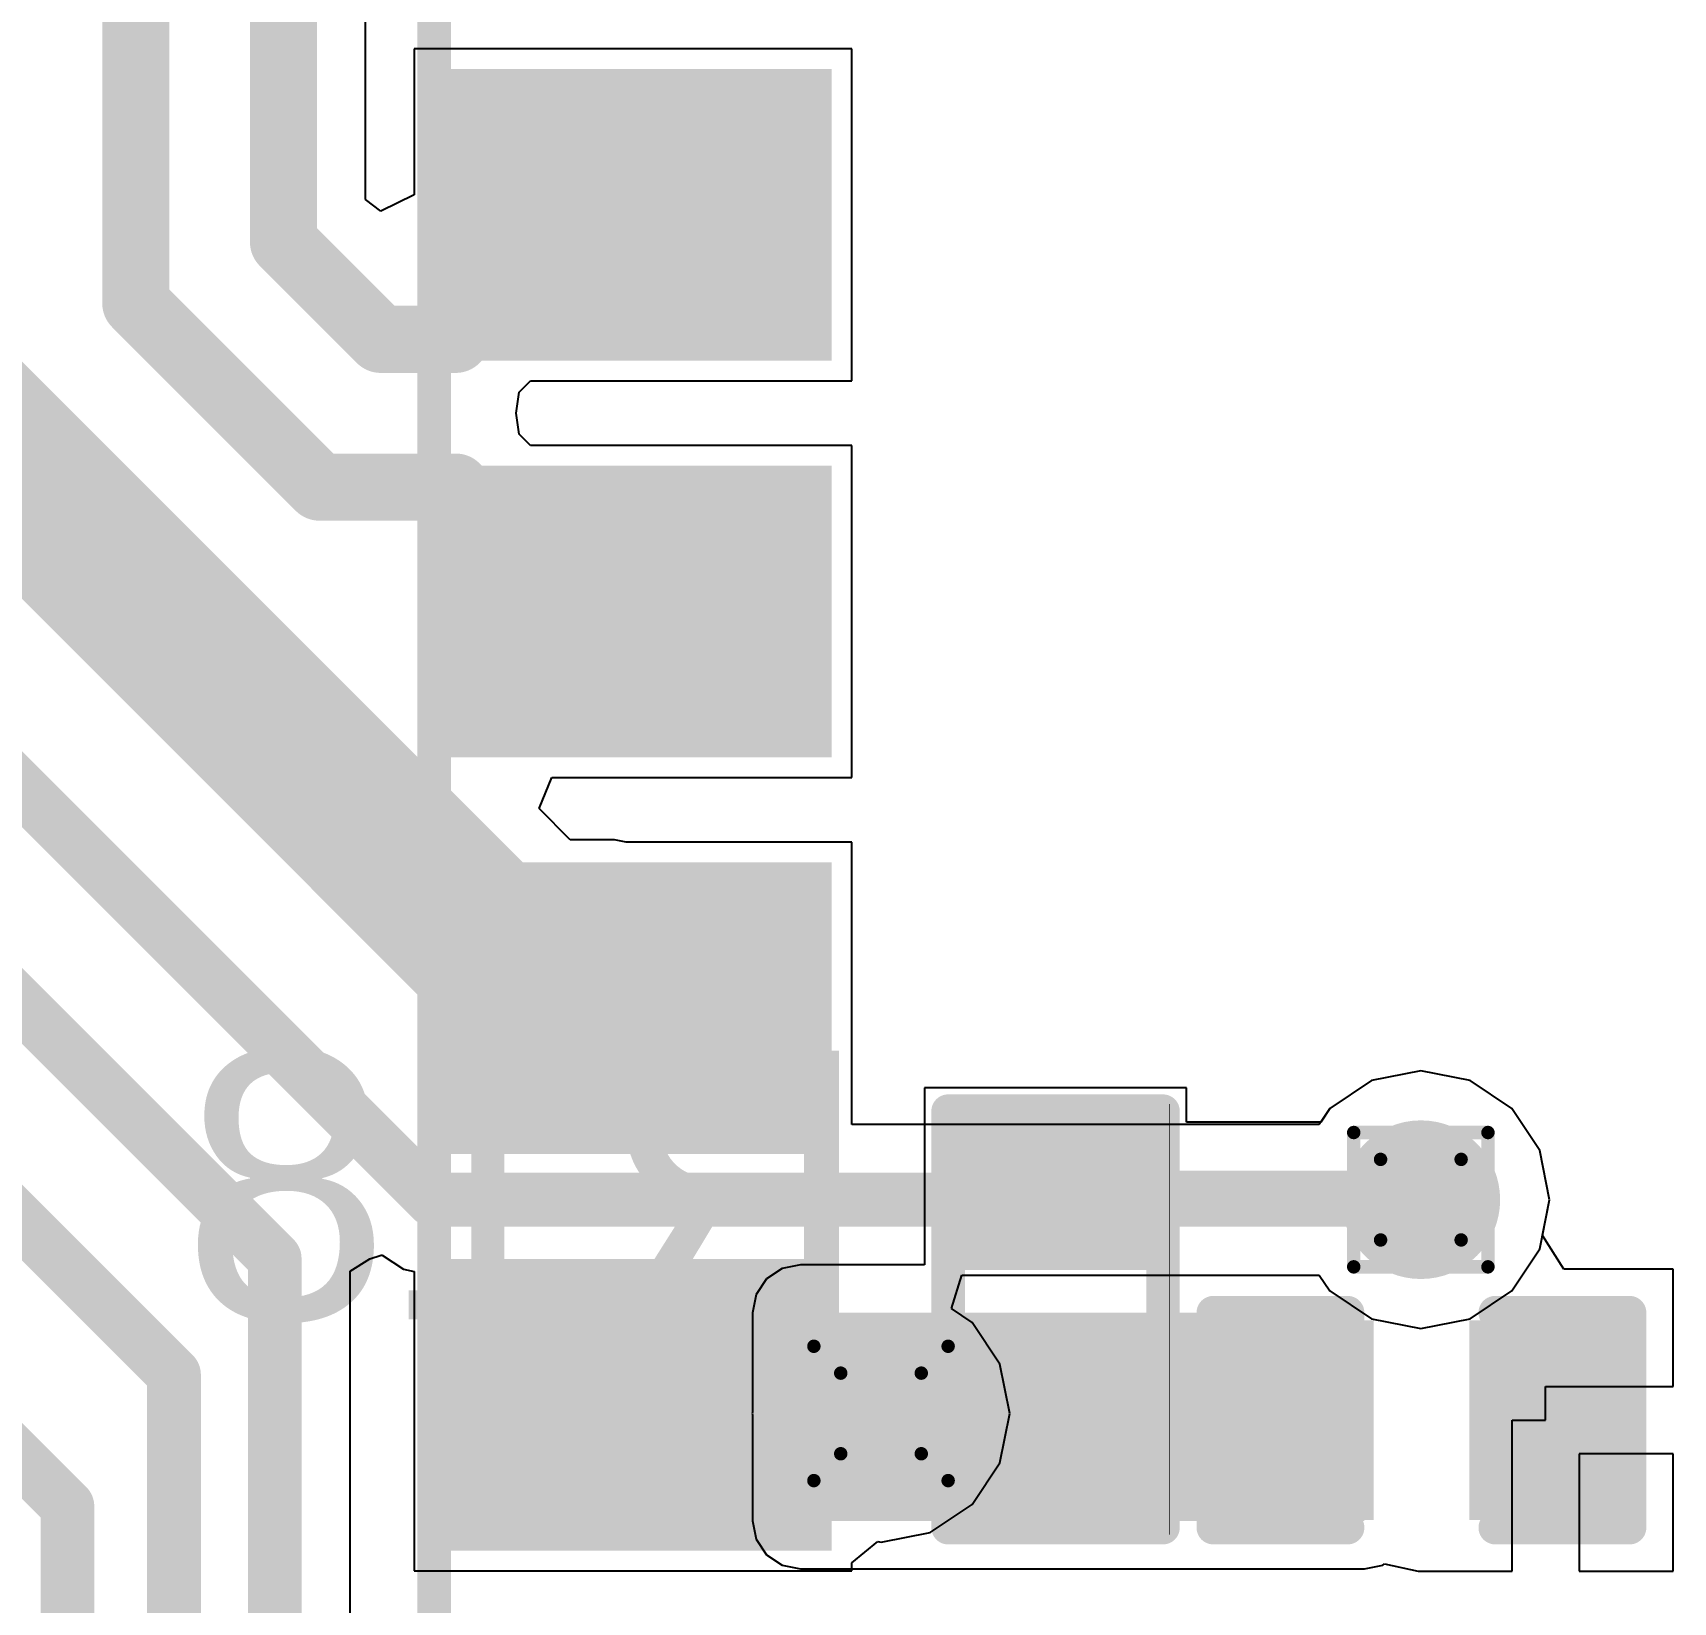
# Model space of a CAD drawing. Header units: inches. Extents: x -8 to 210, y -39 to 109.
# Drawn here: x 61.69 to 67.89, y 34.16 to 40.1 of the extents above; entities that cross this region are included whole.
import ezdxf

# ---------------------------------------------------------------- set-up
doc = ezdxf.new("R2010")
doc.units = ezdxf.units.IN
for name, color, linetype in [('Bottom Layer', 5, 'Continuous'), ('Bottom Overlay', 54, 'Continuous'), ('Bottom Paste', 16, 'Continuous'), ('Bottom Solder', 6, 'Continuous'), ('Drill Drawing', 1, 'Continuous'), ('Top Layer', 1, 'Continuous'), ('Top Overlay', 2, 'Continuous'), ('Top Paste', 8, 'Continuous'), ('Top Solder', 216, 'Continuous'), ('Via Holes', 16, 'Continuous')]:
    doc.layers.add(name, color=color, linetype=linetype)
doc.styles.add('Arial', font='', dxfattribs={"height": 0.2})
doc.styles.get('Arial').set_extended_font_data('Arial')

# ---------------------------------------------------------------- blocks, each defined once
blk = doc.blocks.new('C___0402_B_8')
at = {"layer": 'Bottom Layer'}
for points in [[(-0.2413, 0.3175), (-0.2412999999999999, -0.3175), (-0.6985, -0.3175), (-0.6985, 0.3175)], [(0.6985, 0.3175), (0.6985, -0.3175), (0.2413, -0.3175), (0.2412999999999999, 0.3175)]]:
    blk.add_hatch(color=5, dxfattribs=at).paths.add_polyline_path(points)
at = {"layer": 'Bottom Paste'}
for points in [[(-0.2413, 0.3175), (-0.2412999999999999, -0.3175), (-0.6985, -0.3175), (-0.6985, 0.3175)], [(0.6985, 0.3175), (0.6985, -0.3175), (0.2413, -0.3175), (0.2412999999999999, 0.3175)]]:
    blk.add_hatch(color=16, dxfattribs=at).paths.add_polyline_path(points)
at = {"layer": 'Bottom Solder'}
for points in [[(-0.18130012, 0.37749988), (-0.18130012, -0.37749988), (-0.7584998799999999, -0.37749988), (-0.7584998799999999, 0.37749988)], [(0.7584998799999999, 0.37749988), (0.7584998799999999, -0.37749988), (0.18130012, -0.37749988), (0.18130012, 0.37749988)]]:
    blk.add_hatch(color=6, dxfattribs=at).paths.add_polyline_path(points)
at = {"layer": 'Bottom Overlay', "const_width": 0.127}
for points in [[(-0.7874, 0.4064), (-0.7874, -0.4064)], [(-0.2794, 0.4064), (-0.7874, 0.4064)], [(0.7874, 0.4064), (0.2794, 0.4064)], [(0.7874, 0.4064), (0.7874, -0.4064)], [(-0.2794, -0.4064), (-0.7874, -0.4064)], [(0.7874, -0.4064), (0.2794, -0.4064)]]:
    blk.add_lwpolyline(points, dxfattribs=at)
at = {"layer": 'Bottom Overlay', "const_width": 0.0635}
for points in [[(-0.8191499999999999, 0.4064, 1), (-0.7556499999999999, 0.4064, 1)], [(-0.8191499999999999, 0.4064, 1), (-0.7556499999999999, 0.4064, 1)], [(-0.31115, 0.4064, 1), (-0.24765, 0.4064, 1)], [(0.24765, 0.4064, 1), (0.31115, 0.4064, 1)], [(0.7556499999999999, 0.4064, 1), (0.8191499999999999, 0.4064, 1)], [(0.7556499999999999, 0.4064, 1), (0.8191499999999999, 0.4064, 1)], [(-0.8191499999999999, -0.4064, 1), (-0.7556499999999999, -0.4064, 1)], [(-0.8191499999999999, -0.4064, 1), (-0.7556499999999999, -0.4064, 1)], [(-0.31115, -0.4064, 1), (-0.24765, -0.4064, 1)], [(0.24765, -0.4064, 1), (0.31115, -0.4064, 1)], [(0.7556499999999999, -0.4064, 1), (0.8191499999999999, -0.4064, 1)], [(0.7556499999999999, -0.4064, 1), (0.8191499999999999, -0.4064, 1)]]:
    blk.add_lwpolyline(points, format="xyb", close=True, dxfattribs=at)
blk = doc.blocks.new('SIM7500E_18')
at = {"layer": 'Top Layer'}
for points in [[(-0.74999977, -8.54999941), (0.55000017, -8.54999941), (0.55000017, -9.45000015), (-0.74999977, -9.45000015)], [(-0.74999977, -10.04999895), (0.55000017, -10.04999895), (0.55000017, -10.94999969), (-0.74999977, -10.94999969)], [(-0.74999977, -11.55000103), (0.55000017, -11.55000103), (0.55000017, -12.45000177), (-0.74999977, -12.45000177)], [(-0.74999977, -13.04999803), (0.55000017, -13.04999803), (0.55000017, -13.94999877), (-0.74999977, -13.94999877)]]:
    blk.add_hatch(color=1, dxfattribs=at).paths.add_polyline_path(points)
at = {"layer": 'Top Paste'}
for points in [[(-0.74999977, -8.54999941), (0.55000017, -8.54999941), (0.55000017, -9.45000015), (-0.74999977, -9.45000015)], [(-0.74999977, -10.04999895), (0.55000017, -10.04999895), (0.55000017, -10.94999969), (-0.74999977, -10.94999969)], [(-0.74999977, -11.55000103), (0.55000017, -11.55000103), (0.55000017, -12.45000177), (-0.74999977, -12.45000177)], [(-0.74999977, -13.04999803), (0.55000017, -13.04999803), (0.55000017, -13.94999877), (-0.74999977, -13.94999877)]]:
    blk.add_hatch(color=8, dxfattribs=at).paths.add_polyline_path(points)
at = {"layer": 'Top Solder'}
for points in [[(-0.85159977, -8.448399409999999), (0.65160017, -8.448399409999999), (0.65160017, -9.551600149999999), (-0.85159977, -9.551600149999999)], [(-0.85159977, -9.94839895), (0.65160017, -9.94839895), (0.65160017, -11.05159969), (-0.85159977, -11.05159969)], [(-0.85159977, -11.44840103), (0.65160017, -11.44840103), (0.65160017, -12.55160177), (-0.85159977, -12.55160177)], [(-0.85159977, -12.94839803), (0.65160017, -12.94839803), (0.65160017, -14.05159877), (-0.85159977, -14.05159877)]]:
    blk.add_hatch(color=216, dxfattribs=at).paths.add_polyline_path(points)
at = {"layer": 'Top Overlay', "const_width": 0.127}
blk.add_lwpolyline([(-0.85240114, -24.03819932), (-0.85240114, 3.06360068)], dxfattribs=at)
blk = doc.blocks.new('R___0402_B_51')
at = {"layer": 'Bottom Layer'}
for points in [[(-0.2413, 0.3175), (-0.2412999999999999, -0.3175), (-0.6985, -0.3175), (-0.6985, 0.3175)], [(0.6985, 0.3175), (0.6985, -0.3175), (0.2413, -0.3175), (0.2412999999999999, 0.3175)]]:
    blk.add_hatch(color=5, dxfattribs=at).paths.add_polyline_path(points)
at = {"layer": 'Bottom Paste'}
for points in [[(-0.2413, 0.3175), (-0.2412999999999999, -0.3175), (-0.6985, -0.3175), (-0.6985, 0.3175)], [(0.6985, 0.3175), (0.6985, -0.3175), (0.2413, -0.3175), (0.2412999999999999, 0.3175)]]:
    blk.add_hatch(color=16, dxfattribs=at).paths.add_polyline_path(points)
at = {"layer": 'Bottom Solder'}
for points in [[(-0.18629884, 0.37250116), (-0.1862988399999999, -0.37250116), (-0.75350116, -0.37250116), (-0.75350116, 0.37250116)], [(0.75350116, 0.37250116), (0.75350116, -0.37250116), (0.18629884, -0.37250116), (0.1862988399999999, 0.37250116)]]:
    blk.add_hatch(color=6, dxfattribs=at).paths.add_polyline_path(points)
at = {"layer": 'Bottom Overlay'}
for points, const_width in [([(-0.7874, -0.4064), (-0.7874, 0.4064)], 0.127), ([(0.7874, 0.4064), (-0.7874, 0.4064)], 0.127), ([(0.7874, -0.4064), (0.7874, 0.4064)], 0.127), ([(0.8128, 0.4318), (-0.8128, 0.4318)], 0.0032258), ([(0.7874, -0.4064), (-0.7874, -0.4064)], 0.127)]:
    blk.add_lwpolyline(points, dxfattribs=dict(at, const_width=const_width))
for points, const_width in [([(-0.8191499999999999, 0.4064, 1), (-0.7556499999999999, 0.4064, 1)], 0.0635), ([(-0.8191499999999999, 0.4064, 1), (-0.7556499999999999, 0.4064, 1)], 0.0635), ([(0.7556499999999999, 0.4064, 1), (0.8191499999999999, 0.4064, 1)], 0.0635), ([(0.7556499999999999, 0.4064, 1), (0.8191499999999999, 0.4064, 1)], 0.0635), ([(-0.81360518, 0.4318, 1), (-0.8119948199999999, 0.4318, 1)], 0.0016129), ([(0.8119948199999999, 0.4318, 1), (0.81360518, 0.4318, 1)], 0.0016129), ([(-0.8191499999999999, -0.4064, 1), (-0.7556499999999999, -0.4064, 1)], 0.0635), ([(-0.8191499999999999, -0.4064, 1), (-0.7556499999999999, -0.4064, 1)], 0.0635), ([(0.7556499999999999, -0.4064, 1), (0.8191499999999999, -0.4064, 1)], 0.0635), ([(0.7556499999999999, -0.4064, 1), (0.8191499999999999, -0.4064, 1)], 0.0635)]:
    blk.add_lwpolyline(points, format="xyb", close=True, dxfattribs=dict(at, const_width=const_width))

msp = doc.modelspace()

# ---------------------------------------------------------------- hatches: boundary and pattern name
at = {"layer": 'Bottom Layer'}
h = msp.add_hatch(color=5, dxfattribs=at)
edge = h.paths.add_edge_path()
edge.add_arc((66.9394775, 35.682555), 0.2999994, 0, 360)
msp.add_hatch(color=5, dxfattribs=at).paths.add_polyline_path([(64.5922, 34.4678), (66.72579999999999, 34.4678), (66.72579999999999, 35.25519999999999), (64.5922, 35.25519999999999)])
h = msp.add_hatch(color=5, dxfattribs=at)
edge = h.paths.add_edge_path()
edge.add_arc((64.897, 34.87419999999999), 0.2999994, 0, 360)
at = {"layer": 'Top Layer'}
h = msp.add_hatch(color=1, dxfattribs=at)
edge = h.paths.add_edge_path()
edge.add_arc((66.9394775, 35.682555), 0.2999994, 0, 360)
h = msp.add_hatch(color=1, dxfattribs=at)
edge = h.paths.add_edge_path()
edge.add_arc((64.897, 34.87419999999999), 0.2999994, 0, 360)
at = {"layer": 'Via Holes'}
h = msp.add_hatch(color=7, dxfattribs=at)
edge = h.paths.add_edge_path()
edge.add_arc((66.9394775, 35.682555), 0.1499997, 0, 360)
h = msp.add_hatch(color=7, dxfattribs=at)
edge = h.paths.add_edge_path()
edge.add_arc((64.897, 34.87419999999999), 0.1499997, 0, 360)

# ---------------------------------------------------------------- linework, layer by layer
at = {"layer": 'Bottom Layer'}
for p, q in [((66.75304912, 36.1326303), (66.5950027, 36.0270298)), ((66.9394775, 36.1697143), (66.75304912, 36.1326303)), ((67.12590587999999, 36.1326303), (66.9394775, 36.1697143)), ((67.2839523, 36.0270298), (67.12590587999999, 36.1326303)), ((66.05269999999999, 36.1061), (65.0621, 36.1061)), ((65.0621, 36.1061), (65.0621, 35.43648234)), ((66.05269999999999, 35.9760012), (66.05269999999999, 36.1061)), ((66.5950027, 36.0270298), (66.56090828, 35.9760012)), ((67.38955279999999, 35.86898338), (67.2839523, 36.0270298)), ((66.56090828, 35.9760012), (66.05269999999999, 35.9760012)), ((67.4266368, 35.682555), (67.38955279999999, 35.86898338)), ((67.39973312, 35.54730254), (67.4266368, 35.682555)), ((67.4800022, 35.4203), (67.39973312, 35.54730254)), ((64.46401381999999, 35.38338618), (64.42471748, 35.32457248)), ((64.52282752, 35.42268252), (64.46401381999999, 35.38338618)), ((64.5922, 35.43648234), (64.52282752, 35.42268252)), ((65.0621, 35.43648234), (64.5922, 35.43648234)), ((67.8942, 35.4203), (67.4800022, 35.4203)), ((67.8942, 34.9758), (67.8942, 35.4203)), ((64.42471748, 35.32457248), (64.41091766, 35.25519999999999)), ((64.41091766, 35.25519999999999), (64.41091766, 34.87961528)), ((67.41159999999999, 34.8488), (67.41159999999999, 34.9758)), ((67.41159999999999, 34.9758), (67.8942, 34.9758)), ((64.41091766, 34.87961528), (64.40984069999999, 34.87419999999999)), ((64.40984069999999, 34.87419999999999), (64.41091766, 34.86878472)), ((64.41091766, 34.86878472), (64.41091766, 34.4678)), ((67.2846, 34.2773), (67.2846, 34.8488)), ((67.2846, 34.8488), (67.41159999999999, 34.8488)), ((67.8942, 34.72179999999999), (67.53859999999999, 34.72179999999999)), ((67.53859999999999, 34.72179999999999), (67.53859999999999, 34.2773)), ((67.8942, 34.2773), (67.8942, 34.72179999999999)), ((64.41091766, 34.4678), (64.42471748, 34.39842752)), ((64.42471748, 34.39842752), (64.46401381999999, 34.33961382)), ((64.46401381999999, 34.33961382), (64.52282752, 34.30031748)), ((64.52282752, 34.30031748), (64.5922, 34.28651765999999)), ((64.5922, 34.28651765999999), (66.72579999999999, 34.28651765999999)), ((66.72579999999999, 34.28651765999999), (66.79517248, 34.30031748)), ((66.79517248, 34.30031748), (66.80199999999999, 34.30487932)), ((66.80199999999999, 34.30487932), (66.92900254, 34.27729746)), ((66.92900254, 34.27729746), (66.92900254, 34.2773)), ((66.92900254, 34.2773), (67.2846, 34.2773)), ((67.53859999999999, 34.2773), (67.8942, 34.2773))]:
    msp.add_line(p, q, dxfattribs=at)
at = {"layer": 'Bottom Layer', "const_width": 0.2032}
for points in [[(65.5574, 35.6997), (65.5659725, 35.6911275)], [(65.5659725, 35.6911275), (66.930905, 35.6911275)], [(66.930905, 35.6911275), (66.9394775, 35.682555)]]:
    msp.add_lwpolyline(points, dxfattribs=at)
at = {"layer": 'Bottom Layer', "const_width": 0.1016}
for points in [[(65.5066, 35.6997, 1), (65.6082, 35.6997, 1)], [(65.51517249999999, 35.6911275, 1), (65.6167725, 35.6911275, 1)], [(65.51517249999999, 35.6911275, 1), (65.6167725, 35.6911275, 1)], [(66.88010499999999, 35.6911275, 1), (66.98170499999999, 35.6911275, 1)], [(66.88010499999999, 35.6911275, 1), (66.98170499999999, 35.6911275, 1)], [(66.8886775, 35.682555, 1), (66.99027749999999, 35.682555, 1)]]:
    msp.add_lwpolyline(points, format="xyb", close=True, dxfattribs=at)
at = {"layer": 'Drill Drawing', "const_width": 0.0508}
for points in [[(66.68547749999999, 35.936555), (67.1934775, 35.936555)], [(66.68547749999999, 35.428555), (66.68547749999999, 35.936555)], [(67.1934775, 35.428555), (67.1934775, 35.936555)], [(66.7870775, 35.834955), (67.0918775, 35.834955)], [(66.7870775, 35.530155), (66.7870775, 35.834955)], [(67.0918775, 35.530155), (67.0918775, 35.834955)], [(66.7870775, 35.530155), (67.0918775, 35.530155)], [(66.68547749999999, 35.428555), (67.1934775, 35.428555)], [(64.643, 35.1282), (65.151, 35.1282)], [(64.643, 34.6202), (64.643, 35.1282)], [(65.151, 34.6202), (65.151, 35.1282)], [(64.74459999999999, 35.02659999999999), (65.04939999999999, 35.02659999999999)], [(64.74459999999999, 34.72179999999999), (64.74459999999999, 35.02659999999999)], [(65.04939999999999, 34.72179999999999), (65.04939999999999, 35.02659999999999)], [(64.74459999999999, 34.72179999999999), (65.04939999999999, 34.72179999999999)], [(64.643, 34.6202), (65.151, 34.6202)]]:
    msp.add_lwpolyline(points, dxfattribs=at)
at = {"layer": 'Drill Drawing', "const_width": 0.0254}
for points in [[(66.6727775, 35.936555, 1), (66.6981775, 35.936555, 1)], [(66.6727775, 35.936555, 1), (66.6981775, 35.936555, 1)], [(67.1807775, 35.936555, 1), (67.2061775, 35.936555, 1)], [(67.1807775, 35.936555, 1), (67.2061775, 35.936555, 1)], [(66.7743775, 35.834955, 1), (66.7997775, 35.834955, 1)], [(66.7743775, 35.834955, 1), (66.7997775, 35.834955, 1)], [(67.0791775, 35.834955, 1), (67.1045775, 35.834955, 1)], [(67.0791775, 35.834955, 1), (67.1045775, 35.834955, 1)], [(66.7743775, 35.530155, 1), (66.7997775, 35.530155, 1)], [(66.7743775, 35.530155, 1), (66.7997775, 35.530155, 1)], [(67.0791775, 35.530155, 1), (67.1045775, 35.530155, 1)], [(67.0791775, 35.530155, 1), (67.1045775, 35.530155, 1)], [(66.6727775, 35.428555, 1), (66.6981775, 35.428555, 1)], [(66.6727775, 35.428555, 1), (66.6981775, 35.428555, 1)], [(67.1807775, 35.428555, 1), (67.2061775, 35.428555, 1)], [(67.1807775, 35.428555, 1), (67.2061775, 35.428555, 1)], [(64.6303, 35.1282, 1), (64.6557, 35.1282, 1)], [(64.6303, 35.1282, 1), (64.6557, 35.1282, 1)], [(65.13829999999999, 35.1282, 1), (65.1637, 35.1282, 1)], [(65.13829999999999, 35.1282, 1), (65.1637, 35.1282, 1)], [(64.7319, 35.02659999999999, 1), (64.7573, 35.02659999999999, 1)], [(64.7319, 35.02659999999999, 1), (64.7573, 35.02659999999999, 1)], [(65.0367, 35.02659999999999, 1), (65.0621, 35.02659999999999, 1)], [(65.0367, 35.02659999999999, 1), (65.0621, 35.02659999999999, 1)], [(64.7319, 34.72179999999999, 1), (64.7573, 34.72179999999999, 1)], [(64.7319, 34.72179999999999, 1), (64.7573, 34.72179999999999, 1)], [(65.0367, 34.72179999999999, 1), (65.0621, 34.72179999999999, 1)], [(65.0367, 34.72179999999999, 1), (65.0621, 34.72179999999999, 1)], [(64.6303, 34.6202, 1), (64.6557, 34.6202, 1)], [(64.6303, 34.6202, 1), (64.6557, 34.6202, 1)], [(65.13829999999999, 34.6202, 1), (65.1637, 34.6202, 1)], [(65.13829999999999, 34.6202, 1), (65.1637, 34.6202, 1)]]:
    msp.add_lwpolyline(points, format="xyb", close=True, dxfattribs=at)
at = {"layer": 'Top Layer'}
for p, q in [((62.94717154, 39.46526524), (62.94717154, 40.15583536)), ((64.7865989, 40.03439796), (63.1310015, 40.03439796)), ((63.1310015, 40.03439796), (63.1310015, 39.48288776)), ((64.7865989, 38.77879976), (64.7865989, 40.03439796)), ((63.1310015, 39.48288776), (63.00400149999999, 39.42090668)), ((63.00400149999999, 39.42090668), (62.94717154, 39.46526524)), ((63.51653031999999, 38.6566029), (63.52799588, 38.73629794)), ((63.52799588, 38.73629794), (63.57049769999999, 38.77879976)), ((63.57049769999999, 38.77879976), (64.7865989, 38.77879976)), ((63.52799588, 38.57690023999999), (63.51653031999999, 38.6566029)), ((63.57049769999999, 38.53439842), (63.52799588, 38.57690023999999)), ((64.7865989, 38.53439842), (63.57049769999999, 38.53439842)), ((64.7865989, 37.27880022), (64.7865989, 38.53439842)), ((63.6033145, 37.16146746), (63.65191739999999, 37.27880022)), ((63.65191739999999, 37.27880022), (64.7865989, 37.27880022)), ((63.72142704, 37.04335492), (63.6033145, 37.16146746)), ((63.88819836, 37.04335492), (63.72142704, 37.04335492)), ((63.93323509999999, 37.03439633999999), (63.88819836, 37.04335492)), ((64.7865989, 37.03439633999999), (63.93323509999999, 37.03439633999999)), ((64.7865989, 35.9674287), (64.7865989, 37.03439633999999)), ((66.75304912, 36.1326303), (66.5950027, 36.0270298)), ((66.9394775, 36.1697143), (66.75304912, 36.1326303)), ((67.12590587999999, 36.1326303), (66.9394775, 36.1697143)), ((67.2839523, 36.0270298), (67.12590587999999, 36.1326303)), ((66.5950027, 36.0270298), (66.55518058, 35.9674287)), ((67.38955279999999, 35.86898338), (67.2839523, 36.0270298)), ((66.55518058, 35.9674287), (64.7865989, 35.9674287)), ((67.4266368, 35.682555), (67.38955279999999, 35.86898338)), ((67.38955279999999, 35.49612662), (67.4266368, 35.682555)), ((62.8879743, 35.41174782), (62.96296525999999, 35.4589461)), ((62.96296525999999, 35.4589461), (63.00539596, 35.47255287999999)), ((63.00539596, 35.47255287999999), (63.01024228, 35.47307611999999)), ((63.01024228, 35.47307611999999), (63.0906282, 35.41936527999999)), ((67.2839523, 35.33808019999999), (67.38955279999999, 35.49612662)), ((62.8879743, 33.32370271999999), (62.8879743, 35.41174782)), ((63.0906282, 35.41936527999999), (63.1310015, 35.4113338)), ((63.1310015, 35.4113338), (63.1310015, 34.27880114)), ((65.16364157999999, 35.2706813), (65.20216576, 35.3976813)), ((65.20216576, 35.3976813), (66.55518058, 35.3976813)), ((66.55518058, 35.3976813), (66.5950027, 35.33808019999999)), ((66.5950027, 35.33808019999999), (66.75304912, 35.2324797)), ((67.12590587999999, 35.2324797), (67.2839523, 35.33808019999999)), ((65.24147479999999, 35.2186748), (65.16364157999999, 35.2706813)), ((65.34707529999999, 35.06062838), (65.24147479999999, 35.2186748)), ((66.75304912, 35.2324797), (66.9394775, 35.1953957)), ((66.9394775, 35.1953957), (67.12590587999999, 35.2324797)), ((65.3841593, 34.87419999999999), (65.34707529999999, 35.06062838)), ((65.34707529999999, 34.68777162), (65.3841593, 34.87419999999999)), ((65.24147479999999, 34.52972519999999), (65.34707529999999, 34.68777162)), ((65.08342837999999, 34.4241247), (65.24147479999999, 34.52972519999999)), ((64.7865989, 34.30890521999999), (64.88477244, 34.38947402)), ((64.88477244, 34.38947402), (64.897, 34.3870407)), ((64.897, 34.3870407), (65.08342837999999, 34.4241247)), ((63.1310015, 34.27880114), (64.7865989, 34.27880114)), ((64.7865989, 34.27880114), (64.7865989, 34.30890521999999))]:
    msp.add_line(p, q, dxfattribs=at)
for points, const_width in [([(62.6364, 39.30359678), (62.6364, 55.17166004)], 0.254), ([(62.0776, 39.07213674), (62.0776, 54.94019999999999)], 0.254), ([(63.2882021, 38.93600035999999), (63.75880059999999, 39.40659886)], 0.254), ([(63.75880059999999, 39.40659886), (64.05879999999999, 39.40659886)], 0.254), ([(62.6364, 39.30359678), (63.00399642, 38.93600035999999)], 0.254), ([(62.0776, 39.07213674), (62.77253637999999, 38.37720036)], 0.254), ([(63.00399642, 38.93600035999999), (63.2882021, 38.93600035999999)], 0.254), ([(61.34099999999999, 38.7096), (63.47340112, 36.57719888)], 0.635), ([(62.77253637999999, 38.37720036), (63.28819956, 38.37720036)], 0.254), ([(63.28819956, 38.37720036), (63.75880059999999, 37.90659932)], 0.254), ([(60.57899999999999, 38.3032), (63.199645, 35.682555)], 0.2032), ([(63.75880059999999, 37.90659932), (64.05879999999999, 37.90659932)], 0.254), ([(60.57078564, 37.49214752), (62.6031006, 35.45983256)], 0.2032), ([(63.47340112, 36.57719888), (63.88819836, 36.57719888)], 0.5588), ([(63.88819836, 36.57719888), (64.05879999999999, 36.40659724)], 0.5588), ([(60.57899999999999, 36.66453932), (62.22210059999999, 35.02143872)], 0.2032), ([(60.57899999999999, 35.7632), (61.8187994, 34.5234006)], 0.2032), ([(63.199645, 35.682555), (66.9394775, 35.682555)], 0.2032), ([(62.6031006, 33.20570194), (62.6031006, 35.45983256)], 0.2032), ([(64.05879999999999, 34.90660024), (64.08331862, 34.88208162)], 0.5588), ([(64.08331862, 34.88208162), (64.88911838, 34.88208162)], 0.5588), ([(64.88911838, 34.88208162), (64.897, 34.87419999999999)], 0.5588), ([(62.22210059999999, 32.3420994), (62.22210059999999, 35.02143872)], 0.2032), ([(61.8187994, 29.8752006), (61.8187994, 34.5234006)], 0.2032)]:
    msp.add_lwpolyline(points, dxfattribs=dict(at, const_width=const_width))
for points, const_width in [([(63.6953006, 39.40659886, 1), (63.8223006, 39.40659886, 1)], 0.127), ([(63.6953006, 39.40659886, 1), (63.8223006, 39.40659886, 1)], 0.127), ([(63.99529999999999, 39.40659886, 1), (64.1223, 39.40659886, 1)], 0.127), ([(62.57289999999999, 39.30359678, 1), (62.6999, 39.30359678, 1)], 0.127), ([(62.57289999999999, 39.30359678, 1), (62.6999, 39.30359678, 1)], 0.127), ([(62.0141, 39.07213674, 1), (62.14109999999999, 39.07213674, 1)], 0.127), ([(62.0141, 39.07213674, 1), (62.14109999999999, 39.07213674, 1)], 0.127), ([(62.94049641999999, 38.93600035999999, 1), (63.06749642, 38.93600035999999, 1)], 0.127), ([(62.94049641999999, 38.93600035999999, 1), (63.06749642, 38.93600035999999, 1)], 0.127), ([(63.22470209999999, 38.93600035999999, 1), (63.3517021, 38.93600035999999, 1)], 0.127), ([(63.22470209999999, 38.93600035999999, 1), (63.3517021, 38.93600035999999, 1)], 0.127), ([(62.70903637999999, 38.37720036, 1), (62.83603638, 38.37720036, 1)], 0.127), ([(62.70903637999999, 38.37720036, 1), (62.83603638, 38.37720036, 1)], 0.127), ([(63.22469956, 38.37720036, 1), (63.35169955999999, 38.37720036, 1)], 0.127), ([(63.22469956, 38.37720036, 1), (63.35169955999999, 38.37720036, 1)], 0.127), ([(63.6953006, 37.90659932, 1), (63.8223006, 37.90659932, 1)], 0.127), ([(63.6953006, 37.90659932, 1), (63.8223006, 37.90659932, 1)], 0.127), ([(63.99529999999999, 37.90659932, 1), (64.1223, 37.90659932, 1)], 0.127), ([(63.31465111999999, 36.57719888, 1), (63.63215112, 36.57719888, 1)], 0.3175), ([(63.33370112, 36.57719888, 1), (63.61310112, 36.57719888, 1)], 0.2794), ([(63.74849835999999, 36.57719888, 1), (64.02789836, 36.57719888, 1)], 0.2794), ([(63.74849835999999, 36.57719888, 1), (64.02789836, 36.57719888, 1)], 0.2794), ([(63.9191, 36.40659724, 1), (64.1985, 36.40659724, 1)], 0.2794), ([(63.14884499999999, 35.682555, 1), (63.25044499999999, 35.682555, 1)], 0.1016), ([(63.14884499999999, 35.682555, 1), (63.25044499999999, 35.682555, 1)], 0.1016), ([(66.8886775, 35.682555, 1), (66.99027749999999, 35.682555, 1)], 0.1016), ([(62.5523006, 35.45983256, 1), (62.6539006, 35.45983256, 1)], 0.1016), ([(62.5523006, 35.45983256, 1), (62.6539006, 35.45983256, 1)], 0.1016), ([(63.9191, 34.90660024, 1), (64.1985, 34.90660024, 1)], 0.2794), ([(63.94361862, 34.88208162, 1), (64.22301862, 34.88208162, 1)], 0.2794), ([(63.94361862, 34.88208162, 1), (64.22301862, 34.88208162, 1)], 0.2794), ([(64.74941838, 34.88208162, 1), (65.02881837999999, 34.88208162, 1)], 0.2794), ([(64.74941838, 34.88208162, 1), (65.02881837999999, 34.88208162, 1)], 0.2794), ([(64.7573, 34.87419999999999, 1), (65.0367, 34.87419999999999, 1)], 0.2794), ([(62.1713006, 35.02143872, 1), (62.2729006, 35.02143872, 1)], 0.1016), ([(62.1713006, 35.02143872, 1), (62.2729006, 35.02143872, 1)], 0.1016), ([(61.7679994, 34.5234006, 1), (61.8695994, 34.5234006, 1)], 0.1016), ([(61.7679994, 34.5234006, 1), (61.8695994, 34.5234006, 1)], 0.1016)]:
    msp.add_lwpolyline(points, format="xyb", close=True, dxfattribs=dict(at, const_width=const_width))

# ---------------------------------------------------------------- block references
msp.add_blockref('SIM7500E_18', (64.05879999999999, 48.40659864))
for name, p, rotation in [('R___0402_B_51', (65.5574, 35.2298), 270), ('C___0402_B_8', (66.9417, 34.8488), 180)]:
    msp.add_blockref(name, p, dxfattribs=dict(rotation=rotation))

# ---------------------------------------------------------------- texts
at = {"layer": 'Bottom Overlay', "style": 'Arial', "text_generation_flag": 2}
msp.add_text('R18', height=1.016, dxfattribs=at).set_placement((64.85422894, 35.2299651))

doc.saveas('drawing.dxf')
